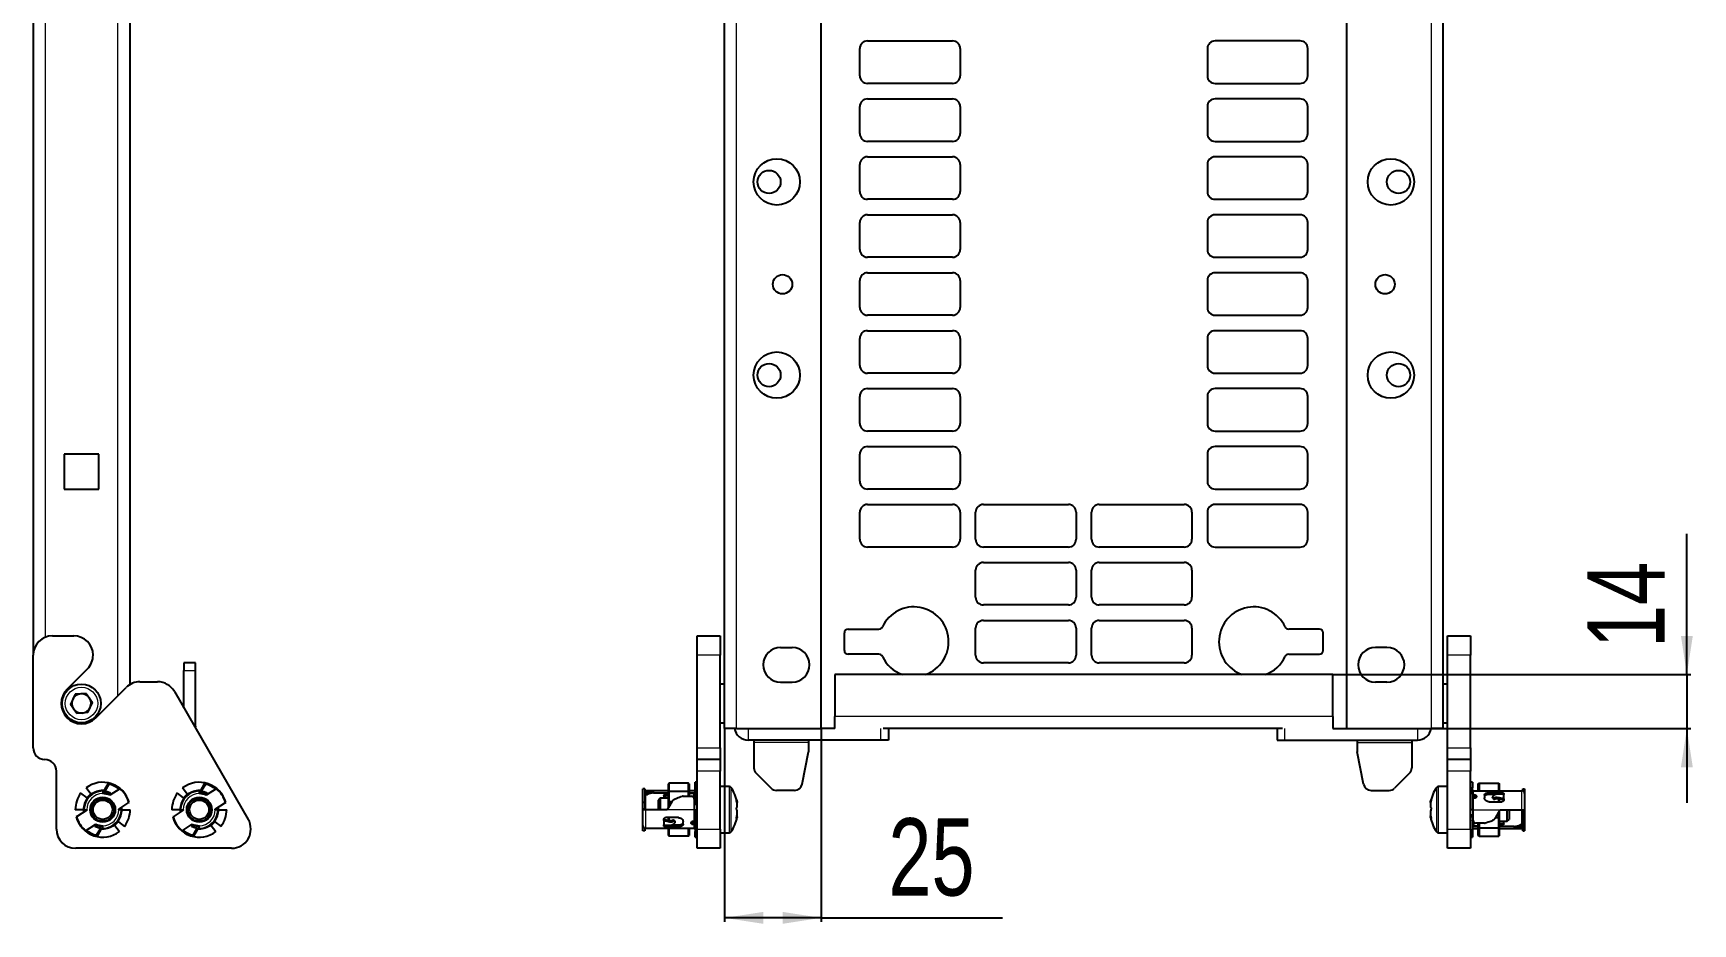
# Model space of a CAD drawing. Header units: millimetres. Extents: x -312 to 553, y -456 to 1988.
# Drawn here: x 123.6 to 553.3, y -290.8 to -60.2 of the extents above; entities that cross this region are included whole.
import ezdxf

# ---------------------------------------------------------------- set-up
doc = ezdxf.new("R2010")
doc.units = ezdxf.units.MM
doc.layers.add('FORMAT', color=7, linetype='Continuous')
doc.styles.add('SLDTEXTSTYLE0', font='TXT', dxfattribs={"width": 0.75})
doc.dimstyles.new('SLDDIMSTYLE0', dxfattribs={"dimtxt": 20, "dimasz": 10, "dimexe": 0, "dimexo": 0.0625, "dimgap": 5, "dimtad": 2, "dimdec": 1, "dimrnd": 1e-09, "dimzin": 12, "dimdsep": 46, "dimtxsty": 'SLDTEXTSTYLE0', "dimsah": 1, "dimcen": 0.09, "dimadec": 0, "dimazin": 3, "dimtfac": 1, "dimtofl": 0, "dimtmove": 0, "dimatfit": 3, "dimfxl": 0, "dimfrac": 2, "dimtolj": 1, "dimtzin": 12, "dimarcsym": 0})
doc.dimstyles.new('SLDDIMSTYLE1', dxfattribs={"dimtxt": 20, "dimasz": 10, "dimexe": 0, "dimexo": 0.0625, "dimgap": 5, "dimtad": 2, "dimdec": 1, "dimrnd": 1e-09, "dimzin": 12, "dimdsep": 46, "dimtxsty": 'SLDTEXTSTYLE0', "dimsah": 1, "dimcen": 0.09, "dimadec": 0, "dimazin": 3, "dimtfac": 1, "dimtmove": 0, "dimatfit": 0, "dimfxl": 0, "dimfrac": 2, "dimtolj": 1, "dimtzin": 12, "dimarcsym": 0})

# ---------------------------------------------------------------- blocks, each defined once
blk = doc.blocks.new('_D_7')
at = {"layer": 'FORMAT'}
for p, q in [((302.63, -240.26), (302.63, -290.25)), ((327.63, -240.26), (327.63, -290.25)), ((327.63, -289.25), (302.63, -289.25)), ((327.63, -289.25), (374.58, -289.25))]:
    blk.add_line(p, q, dxfattribs=at)
for points in [[(302.63, -289.25), (312.63, -290.79), (312.63, -287.71)], [(327.63, -289.25), (317.63, -287.71), (317.63, -290.79)]]:
    blk.add_solid(points, dxfattribs=at)
at = {"layer": 'FORMAT', "insert": (345.03, -263.47), "char_height": 20, "attachment_point": 1, "style": 'SLDTEXTSTYLE0'}
blk.add_mtext('25', dxfattribs=at)
blk = doc.blocks.new('_D_8')
at = {"layer": 'FORMAT'}
for p, q in [((551.78, -226.26), (551.78, -189.85)), ((460.14, -226.26), (552.78, -226.26)), ((551.78, -226.26), (551.78, -240.26)), ((460.14, -240.26), (552.78, -240.26)), ((551.78, -240.26), (551.78, -259.49))]:
    blk.add_line(p, q, dxfattribs=at)
for points in [[(551.78, -226.26), (553.32, -216.26), (550.24, -216.26)], [(551.78, -240.26), (550.24, -250.26), (553.32, -250.26)]]:
    blk.add_solid(points, dxfattribs=at)
at = {"layer": 'FORMAT', "insert": (526, -219.41), "char_height": 20, "attachment_point": 1, "rotation": 90, "style": 'SLDTEXTSTYLE0'}
blk.add_mtext('14', dxfattribs=at)

msp = doc.modelspace()

# ---------------------------------------------------------------- linework, layer by layer
at = {"color": 8, "linetype": 'Continuous', "lineweight": 18}
for p, q in [((126.7, 1842.75), (126.7, -216.62)), ((145.5, -231.77), (145.5, 1842.75)), ((305.73, -240.25), (305.73, 1813.55)), ((485.53, 1813.55), (485.53, -240.25)), ((301.48, -221.25), (295.48, -221.25)), ((495.78, -221.25), (489.78, -221.25)), ((162.6, -225.25), (165.6, -225.25)), ((165.35, -239.65), (165.6, -239.65)), ((308.73, -240.25), (308.73, -243.25)), ((460.13, -237.16), (331.13, -237.16)), ((343.08, -243.25), (343.08, -240.26)), ((447.68, -243.25), (447.68, -240.26)), ((482.03, -240.25), (482.03, -243.25)), ((324.38, -243.85), (310.23, -243.85)), ((466.38, -243.85), (480.53, -243.85)), ((295.48, -245.25), (301.48, -245.25)), ((489.78, -245.25), (495.78, -245.25)), ((301.48, -251.25), (295.48, -251.25)), ((495.78, -251.25), (489.78, -251.25)), ((282.18, -257.5), (282.18, -261.25)), ((294.78, -257.8), (294.78, -256.9)), ((303.8, -255.25), (303.8, -257.69)), ((303.8, -257.69), (303.8, -267.25)), ((304.25, -255.48), (304.25, -257.82)), ((304.25, -257.82), (304.25, -267.02)), ((487.01, -267.02), (487.01, -255.48)), ((487.45, -267.25), (487.45, -255.25)), ((496.48, -256.4), (496.48, -257.4)), ((496.73, -257.8), (496.73, -257.4)), ((500.58, -256.85), (500.58, -257.31)), ((503.88, -257.31), (503.88, -256.85)), ((509.08, -261.25), (509.08, -256.4)), ((282.18, -261.25), (282.18, -266.1)), ((294.78, -261.25), (287.78, -261.25)), ((294.78, -264.2), (294.78, -261.25)), ((496.48, -258.3), (496.48, -261.25)), ((496.48, -261.25), (503.48, -261.25)), ((509.08, -264.99), (509.08, -261.25)), ((287.38, -265.19), (287.38, -265.64)), ((290.68, -265.64), (290.68, -265.19)), ((294.53, -264.7), (294.53, -265.1)), ((294.78, -266.1), (294.78, -265.1)), ((295.48, -266.25), (301.48, -266.25)), ((489.78, -266.25), (495.78, -266.25)), ((496.48, -264.7), (496.48, -265.6))]:
    msp.add_line(p, q, dxfattribs=at)
at = {"color": 7, "linetype": 'Continuous', "lineweight": 25}
for p, q in [((148.6, 1842.75), (148.6, -228.87)), ((302.63, -240.25), (302.63, 1842.75)), ((488.63, 1842.75), (488.63, -240.25)), ((123.6, 1813.55), (123.6, -221.25)), ((327.63, -240.25), (327.63, 1813.55)), ((463.63, 1813.55), (463.63, -240.25)), ((337.63, -71.25), (337.63, -64.25)), ((339.63, -62.25), (361.63, -62.25)), ((363.63, -64.25), (363.63, -71.25)), ((427.63, -64.25), (427.63, -71.25)), ((451.63, -62.25), (429.63, -62.25)), ((453.63, -71.25), (453.63, -64.25)), ((361.63, -73.25), (339.63, -73.25)), ((339.63, -77.25), (361.63, -77.25)), ((429.63, -73.25), (451.63, -73.25)), ((451.63, -77.25), (429.63, -77.25)), ((337.63, -86.25), (337.63, -79.25)), ((363.63, -79.25), (363.63, -86.25)), ((427.63, -79.25), (427.63, -86.25)), ((453.63, -86.25), (453.63, -79.25)), ((361.63, -88.25), (339.63, -88.25)), ((429.63, -88.25), (451.63, -88.25)), ((337.63, -101.25), (337.63, -94.25)), ((339.63, -92.25), (361.63, -92.25)), ((363.63, -94.25), (363.63, -101.25)), ((427.63, -94.25), (427.63, -101.25)), ((451.63, -92.25), (429.63, -92.25)), ((453.63, -101.25), (453.63, -94.25)), ((361.63, -103.25), (339.63, -103.25)), ((339.63, -107.25), (361.63, -107.25)), ((429.63, -103.25), (451.63, -103.25)), ((451.63, -107.25), (429.63, -107.25)), ((337.63, -116.25), (337.63, -109.25)), ((363.63, -109.25), (363.63, -116.25)), ((427.63, -109.25), (427.63, -116.25)), ((453.63, -116.25), (453.63, -109.25)), ((361.63, -118.25), (339.63, -118.25)), ((429.63, -118.25), (451.63, -118.25)), ((337.63, -131.25), (337.63, -124.25)), ((339.63, -122.25), (361.63, -122.25)), ((363.63, -124.25), (363.63, -131.25)), ((427.63, -124.25), (427.63, -131.25)), ((451.63, -122.25), (429.63, -122.25)), ((453.63, -131.25), (453.63, -124.25)), ((361.63, -133.25), (339.63, -133.25)), ((339.63, -137.25), (361.63, -137.25)), ((429.63, -133.25), (451.63, -133.25)), ((451.63, -137.25), (429.63, -137.25)), ((337.63, -146.25), (337.63, -139.25)), ((363.63, -139.25), (363.63, -146.25)), ((427.63, -139.25), (427.63, -146.25)), ((453.63, -146.25), (453.63, -139.25)), ((361.63, -148.25), (339.63, -148.25)), ((429.63, -148.25), (451.63, -148.25)), ((337.63, -161.25), (337.63, -154.25)), ((339.63, -152.25), (361.63, -152.25)), ((363.63, -154.25), (363.63, -161.25)), ((427.63, -154.25), (427.63, -161.25)), ((451.63, -152.25), (429.63, -152.25)), ((453.63, -161.25), (453.63, -154.25)), ((361.63, -163.25), (339.63, -163.25)), ((429.63, -163.25), (451.63, -163.25)), ((339.63, -167.25), (361.63, -167.25)), ((451.63, -167.25), (429.63, -167.25)), ((140.6, -169.25), (131.6, -169.25)), ((131.6, -169.25), (131.6, -178.25)), ((140.6, -178.25), (140.6, -169.25)), ((337.63, -176.25), (337.63, -169.25)), ((363.63, -169.25), (363.63, -176.25)), ((427.63, -169.25), (427.63, -176.25)), ((453.63, -176.25), (453.63, -169.25)), ((131.6, -178.25), (140.6, -178.25)), ((361.63, -178.25), (339.63, -178.25)), ((429.63, -178.25), (451.63, -178.25)), ((337.63, -191.25), (337.63, -184.25)), ((339.63, -182.25), (361.63, -182.25)), ((363.63, -184.25), (363.63, -191.25)), ((367.63, -191.25), (367.63, -184.25)), ((369.63, -182.25), (391.63, -182.25)), ((393.63, -184.25), (393.63, -191.25)), ((397.63, -191.25), (397.63, -184.25)), ((399.63, -182.25), (421.63, -182.25)), ((423.63, -184.25), (423.63, -191.25)), ((427.63, -184.25), (427.63, -191.25)), ((451.63, -182.25), (429.63, -182.25)), ((453.63, -191.25), (453.63, -184.25)), ((361.63, -193.25), (339.63, -193.25)), ((391.63, -193.25), (369.63, -193.25)), ((421.63, -193.25), (399.63, -193.25)), ((429.63, -193.25), (451.63, -193.25)), ((369.63, -197.25), (391.63, -197.25)), ((399.63, -197.25), (421.63, -197.25)), ((367.63, -206.25), (367.63, -199.25)), ((393.63, -199.25), (393.63, -206.25)), ((397.63, -206.25), (397.63, -199.25)), ((423.63, -199.25), (423.63, -206.25)), ((391.63, -208.25), (369.63, -208.25)), ((421.63, -208.25), (399.63, -208.25)), ((334.63, -214.51), (342.58, -214.51)), ((367.63, -221.25), (367.63, -214.25)), ((369.63, -212.25), (391.63, -212.25)), ((393.63, -214.25), (393.63, -221.25)), ((397.63, -221.25), (397.63, -214.25)), ((399.63, -212.25), (421.63, -212.25)), ((423.63, -214.25), (423.63, -221.25)), ((456.63, -214.51), (448.68, -214.51)), ((128.6, -216.25), (134.1, -216.25)), ((295.48, -216.25), (301.48, -216.25)), ((295.48, -221.25), (295.48, -216.25)), ((301.48, -216.25), (301.48, -221.25)), ((333.63, -220.01), (333.63, -215.51)), ((457.63, -220.01), (457.63, -215.51)), ((489.78, -216.25), (495.78, -216.25)), ((489.78, -221.25), (489.78, -216.25)), ((495.78, -216.25), (495.78, -221.25)), ((123.6, -245.25), (123.6, -221.25)), ((139.1, -221.25), (139.1, -221.25)), ((162.6, -223.25), (162.6, -225.25)), ((165.6, -223.25), (162.6, -223.25)), ((165.6, -225.25), (165.6, -223.25)), ((295.48, -245.25), (295.48, -221.25)), ((301.48, -245.25), (301.48, -221.25)), ((317.13, -219.25), (320.13, -219.25)), ((342.58, -221.01), (334.63, -221.01)), ((391.63, -223.25), (369.63, -223.25)), ((421.63, -223.25), (399.63, -223.25)), ((448.68, -221.01), (456.63, -221.01)), ((474.13, -219.25), (471.13, -219.25)), ((489.78, -245.25), (489.78, -221.25)), ((495.78, -245.25), (495.78, -221.25)), ((137.63, -224.79), (132.39, -230.04)), ((162.6, -234.88), (162.6, -225.25)), ((165.6, -239.65), (165.6, -225.25)), ((331.13, -226.26), (331.13, -237.16)), ((460.13, -226.26), (331.13, -226.26)), ((460.13, -237.16), (460.13, -226.26)), ((134.46, -231.37), (133.22, -233.98)), ((137.34, -231.14), (134.46, -231.37)), ((137.34, -231.14), (138.98, -233.52)), ((139.81, -237.46), (147.67, -229.6)), ((151.2, -228.14), (155.82, -228.14)), ((160.15, -230.64), (179.27, -263.75)), ((302.63, -228.75), (301.48, -228.75)), ((317.13, -228.25), (320.13, -228.25)), ((474.13, -228.25), (471.13, -228.25)), ((489.78, -228.75), (488.63, -228.75)), ((134.86, -236.36), (133.22, -233.98)), ((137.74, -236.13), (134.86, -236.36)), ((137.74, -236.13), (138.98, -233.52)), ((165.6, -239.65), (165.58, -240.04)), ((301.48, -238.75), (302.63, -238.75)), ((305.73, -240.25), (302.63, -240.25)), ((305.73, -240.25), (327.63, -240.25)), ((331.13, -240.25), (327.63, -240.25)), ((331.13, -240.26), (331.13, -237.16)), ((447.05, -240.26), (343.7, -240.26)), ((345.08, -240.26), (345.08, -243.25)), ((445.68, -240.26), (445.68, -243.25)), ((460.13, -237.16), (460.13, -240.26)), ((460.13, -240.25), (463.63, -240.25)), ((463.63, -240.25), (485.53, -240.25)), ((488.63, -240.25), (485.53, -240.25)), ((488.63, -238.75), (489.78, -238.75)), ((343.08, -243.25), (308.73, -243.25)), ((310.23, -243.25), (310.23, -243.85)), ((310.23, -243.85), (310.23, -250.42)), ((324.38, -243.25), (324.38, -243.85)), ((324.38, -243.85), (324.38, -246.25)), ((345.08, -243.25), (343.08, -243.25)), ((445.68, -243.25), (447.68, -243.25)), ((447.68, -243.25), (482.03, -243.25)), ((466.38, -243.25), (466.38, -243.85)), ((466.38, -243.85), (466.38, -246.25)), ((480.53, -243.25), (480.53, -243.85)), ((480.53, -243.85), (480.53, -250.42)), ((295.48, -248.25), (295.48, -245.25)), ((301.48, -248.25), (295.48, -248.25)), ((295.48, -251.25), (295.48, -248.25)), ((301.48, -245.25), (301.48, -248.25)), ((301.48, -248.25), (301.48, -251.25)), ((322.7, -254.64), (324.38, -246.25)), ((468.06, -254.64), (466.38, -246.25)), ((489.78, -248.25), (489.78, -245.25)), ((495.78, -248.25), (489.78, -248.25)), ((489.78, -251.25), (489.78, -248.25)), ((495.78, -245.25), (495.78, -248.25)), ((495.78, -248.25), (495.78, -251.25)), ((129.6, -266.25), (129.6, -251.25)), ((295.48, -266.25), (295.48, -251.25)), ((301.48, -266.25), (301.48, -251.25)), ((310.82, -251.83), (314.64, -255.66)), ((479.94, -251.83), (476.12, -255.66)), ((489.78, -266.25), (489.78, -251.25)), ((495.78, -266.25), (495.78, -251.25)), ((137.54, -258.14), (135.96, -256.93)), ((138.49, -257.19), (137.28, -255.62)), ((138.43, -257.21), (137.56, -258.08)), ((141.6, -256.2), (141.6, -256.4)), ((141.6, -256.2), (142.02, -256.22)), ((141.6, -256.4), (141.6, -257.1)), ((141.6, -256.95), (141.62, -256.9)), ((141.84, -256.93), (141.74, -257.1)), ((141.89, -256.44), (143.07, -254.4)), ((143.17, -254.63), (142.11, -256.47)), ((143.07, -254.4), (143.17, -254.63)), ((146.01, -255.82), (143.4, -257.51)), ((143.65, -256.85), (143.44, -257.31)), ((162.54, -258.14), (160.96, -256.93)), ((163.49, -257.19), (162.28, -255.62)), ((163.43, -257.21), (162.56, -258.08)), ((166.6, -256.2), (166.6, -256.4)), ((166.6, -256.2), (167.02, -256.22)), ((166.6, -256.4), (166.6, -257.1)), ((166.6, -256.95), (166.62, -256.9)), ((166.84, -256.93), (166.74, -257.1)), ((166.89, -256.44), (168.07, -254.4)), ((168.17, -254.63), (167.11, -256.47)), ((168.07, -254.4), (168.17, -254.63)), ((171.01, -255.82), (168.4, -257.51)), ((168.65, -256.85), (168.44, -257.31)), ((281.48, -259.42), (281.48, -255.82)), ((281.98, -255.82), (281.48, -255.82)), ((281.98, -255.82), (281.98, -259.42)), ((284.18, -256.4), (282.18, -256.4)), ((282.68, -256.85), (282.18, -256.85)), ((282.18, -256.85), (282.18, -257.31)), ((282.18, -257.31), (282.68, -257.31)), ((282.68, -257.31), (282.68, -256.85)), ((284.18, -256.9), (284.18, -256.4)), ((288.08, -256.4), (284.18, -256.4)), ((284.18, -256.9), (288.08, -256.9)), ((286.88, -257.54), (286.88, -257.71)), ((286.88, -257.71), (288.08, -257.59)), ((286.88, -257.71), (286.88, -258.25)), ((287.38, -257.31), (288.08, -257.31)), ((288.19, -254.4), (288.08, -254.63)), ((288.08, -256.58), (288.08, -254.63)), ((288.19, -256.55), (288.08, -256.58)), ((288.08, -259.25), (288.08, -256.58)), ((288.19, -254.4), (288.19, -256.55)), ((293.28, -254.4), (288.19, -254.4)), ((293.28, -256.55), (288.19, -256.55)), ((288.19, -256.55), (288.19, -259.25)), ((291.88, -257.75), (294.03, -257.75)), ((293.28, -256.55), (293.28, -254.4)), ((293.48, -254.54), (293.28, -254.4)), ((293.48, -256.57), (293.28, -256.55)), ((293.28, -257.75), (293.28, -256.55)), ((293.48, -254.54), (293.48, -256.57)), ((294.78, -256.4), (293.48, -256.4)), ((293.48, -256.57), (293.48, -257.75)), ((293.48, -256.9), (294.78, -256.9)), ((294.68, -257.1), (293.48, -257.1)), ((294.68, -257.1), (294.68, -258.12)), ((294.68, -257.8), (294.78, -257.8)), ((295.48, -254.15), (294.98, -254.15)), ((294.98, -259.41), (294.98, -254.15)), ((303.8, -255.25), (301.48, -255.25)), ((320.74, -256.25), (316.06, -256.25)), ((470.02, -256.25), (474.7, -256.25)), ((489.78, -255.25), (487.45, -255.25)), ((496.28, -254.15), (495.78, -254.15)), ((495.78, -255.62), (496.28, -255.62)), ((495.78, -256.93), (496.28, -256.93)), ((496.28, -254.15), (496.28, -255.62)), ((496.28, -256.93), (496.28, -255.62)), ((496.28, -256.93), (496.28, -261.25)), ((496.48, -256.4), (507.08, -256.4)), ((496.73, -257.4), (496.48, -257.4)), ((496.73, -257.8), (496.48, -257.8)), ((496.58, -258.3), (496.58, -257.8)), ((497.28, -257.76), (497.28, -257.88)), ((497.78, -254.54), (497.98, -254.4)), ((497.78, -256.4), (497.78, -254.54)), ((497.98, -254.4), (497.98, -256.4)), ((497.98, -254.4), (503.06, -254.4)), ((499.38, -257.5), (499.38, -258.17)), ((500.58, -256.85), (503.88, -256.85)), ((502.3, -257.31), (500.58, -257.31)), ((503.06, -256.4), (503.06, -254.4)), ((503.06, -254.4), (503.18, -254.63)), ((503.18, -254.63), (503.18, -256.4)), ((504.38, -257.09), (504.38, -257.3)), ((504.38, -258.43), (504.38, -257.3)), ((507.08, -256.4), (509.08, -256.4)), ((509.28, -255.82), (509.78, -255.82)), ((509.28, -256.43), (509.28, -255.82)), ((509.78, -255.82), (509.78, -257.1)), ((509.78, -257.1), (509.78, -261.25)), ((136.55, -261.25), (134.5, -261.25)), ((137.45, -261.38), (134.84, -263.07)), ((136.55, -261.25), (136.75, -261.25)), ((136.75, -261.25), (137.45, -261.25)), ((136.75, -261.83), (136.75, -261.25)), ((137.25, -261.25), (137.25, -261.51)), ((145.75, -261.12), (148.36, -259.42)), ((146.45, -261.25), (145.75, -261.25)), ((145.95, -261.25), (145.95, -260.99)), ((146.45, -260.66), (146.45, -261.25)), ((146.65, -261.25), (146.45, -261.25)), ((146.65, -261.25), (148.7, -261.25)), ((148.32, -259.45), (148.46, -259.41)), ((161.55, -261.25), (159.5, -261.25)), ((162.45, -261.38), (159.84, -263.07)), ((161.55, -261.25), (161.75, -261.25)), ((161.75, -261.25), (162.45, -261.25)), ((161.75, -261.83), (161.75, -261.25)), ((162.25, -261.25), (162.25, -261.51)), ((170.75, -261.12), (173.36, -259.42)), ((171.45, -261.25), (170.75, -261.25)), ((170.95, -261.25), (170.95, -260.99)), ((171.45, -260.66), (171.45, -261.25)), ((171.65, -261.25), (171.45, -261.25)), ((171.65, -261.25), (173.7, -261.25)), ((173.32, -259.45), (173.46, -259.41)), ((281.98, -259.42), (281.48, -259.42)), ((281.48, -261.12), (281.48, -259.42)), ((281.98, -261.12), (281.48, -261.12)), ((281.48, -261.25), (281.48, -261.12)), ((282.18, -261.25), (281.48, -261.25)), ((281.48, -265.4), (281.48, -261.25)), ((281.98, -259.42), (281.98, -261.12)), ((281.98, -261.12), (281.98, -261.25)), ((287.78, -261.25), (282.18, -261.25)), ((285.98, -258.25), (285.48, -258.75)), ((285.48, -261.25), (285.48, -258.75)), ((288.08, -258.25), (285.98, -258.25)), ((285.98, -258.25), (285.98, -261.25)), ((288.93, -259.25), (287.78, -261.25)), ((288.19, -259.25), (288.08, -259.25)), ((288.08, -260.73), (288.08, -259.25)), ((288.93, -259.25), (288.19, -259.25)), ((288.19, -259.25), (288.19, -260.53)), ((294.98, -258.25), (294.74, -258.25)), ((294.78, -258.5), (294.78, -261.25)), ((294.98, -259.81), (294.78, -259.8)), ((294.98, -261.25), (294.78, -261.25)), ((294.98, -259.41), (295.48, -259.41)), ((294.98, -259.94), (294.98, -259.41)), ((295.48, -259.94), (294.98, -259.94)), ((294.98, -265.57), (294.98, -261.25)), ((294.98, -261.25), (295.48, -261.25)), ((485.36, -259.4), (485.39, -259.4)), ((496.28, -261.25), (495.78, -261.25)), ((496.28, -261.25), (496.48, -261.25)), ((496.58, -258.25), (496.32, -258.25)), ((496.73, -258.3), (496.48, -258.3)), ((496.48, -264), (496.48, -261.25)), ((500.58, -259.2), (503.88, -259.2)), ((501.45, -258.06), (501.45, -258.03)), ((501.5, -258.19), (501.73, -258.49)), ((502.32, -263.25), (503.48, -261.25)), ((503.06, -259.2), (503.06, -258.43)), ((503.06, -263.25), (503.06, -261.97)), ((503.18, -258.48), (503.18, -259.2)), ((503.18, -261.77), (503.18, -263.25)), ((503.48, -261.25), (509.08, -261.25)), ((504.38, -258.43), (504.38, -258.76)), ((505.28, -264.25), (505.28, -261.25)), ((505.78, -261.25), (505.78, -263.75)), ((509.08, -261.25), (509.78, -261.25)), ((509.28, -261.38), (509.28, -261.25)), ((509.28, -261.38), (509.78, -261.38)), ((509.28, -263.07), (509.28, -261.38)), ((509.78, -261.25), (509.78, -261.38)), ((509.78, -261.38), (509.78, -263.07)), ((134.88, -263.05), (134.74, -263.09)), ((137.18, -266.68), (139.79, -264.98)), ((139.55, -265.64), (139.76, -265.19)), ((140.03, -267.87), (141.09, -266.03)), ((141.3, -266.06), (140.13, -268.09)), ((141.6, -266.3), (141.17, -266.28)), ((141.36, -265.57), (141.45, -265.4)), ((141.6, -265.55), (141.57, -265.59)), ((141.6, -266.1), (141.6, -265.4)), ((141.6, -266.3), (141.6, -266.1)), ((144.71, -265.3), (145.92, -266.88)), ((144.77, -265.29), (145.64, -264.42)), ((145.65, -264.36), (147.23, -265.57)), ((159.88, -263.05), (159.74, -263.09)), ((162.18, -266.68), (164.79, -264.98)), ((164.55, -265.64), (164.76, -265.19)), ((165.03, -267.87), (166.09, -266.03)), ((166.3, -266.06), (165.13, -268.09)), ((166.6, -266.3), (166.17, -266.28)), ((166.36, -265.57), (166.45, -265.4)), ((166.6, -265.55), (166.57, -265.59)), ((166.6, -266.1), (166.6, -265.4)), ((166.6, -266.3), (166.6, -266.1)), ((169.71, -265.3), (170.92, -266.88)), ((169.77, -265.29), (170.64, -264.42)), ((170.65, -264.36), (172.23, -265.57)), ((281.48, -266.68), (281.48, -265.4)), ((281.98, -266.07), (281.98, -266.68)), ((284.18, -266.1), (282.18, -266.1)), ((294.78, -266.1), (284.18, -266.1)), ((286.88, -264.07), (286.88, -263.74)), ((286.88, -264.07), (286.88, -265.2)), ((286.88, -265.41), (286.88, -265.2)), ((290.68, -263.3), (287.38, -263.3)), ((290.68, -265.64), (287.38, -265.64)), ((288.08, -264.02), (288.08, -263.3)), ((288.08, -267.87), (288.08, -266.1)), ((288.19, -263.3), (288.19, -264.07)), ((288.19, -266.1), (288.19, -268.09)), ((288.96, -265.19), (290.68, -265.19)), ((289.76, -264.3), (289.53, -264.01)), ((289.81, -264.44), (289.81, -264.47)), ((291.88, -265), (291.88, -264.32)), ((293.28, -268.09), (293.28, -266.1)), ((293.48, -266.1), (293.48, -267.96)), ((293.98, -264.74), (293.98, -264.62)), ((294.53, -264.2), (294.78, -264.2)), ((294.53, -264.7), (294.78, -264.7)), ((294.53, -265.1), (294.78, -265.1)), ((294.68, -264.2), (294.68, -264.7)), ((294.68, -264.25), (294.94, -264.25)), ((295.48, -265.57), (294.98, -265.57)), ((294.98, -265.57), (294.98, -266.88)), ((295.48, -271.25), (295.48, -266.25)), ((301.48, -266.25), (301.48, -271.25)), ((489.78, -271.25), (489.78, -266.25)), ((495.78, -262.56), (496.28, -262.56)), ((496.28, -263.09), (495.78, -263.09)), ((495.78, -266.25), (495.78, -271.25)), ((496.28, -262.56), (496.28, -263.09)), ((496.28, -262.69), (496.48, -262.7)), ((496.28, -263.09), (496.28, -268.35)), ((496.28, -264.25), (496.52, -264.25)), ((496.58, -264.7), (496.48, -264.7)), ((497.78, -265.6), (496.48, -265.6)), ((496.48, -266.1), (497.78, -266.1)), ((496.58, -265.4), (496.58, -264.37)), ((496.58, -265.4), (497.78, -265.4)), ((499.38, -264.75), (497.23, -264.75)), ((497.78, -265.93), (497.78, -264.75)), ((497.98, -265.94), (497.78, -265.93)), ((497.78, -267.96), (497.78, -265.93)), ((497.98, -264.75), (497.98, -265.94)), ((497.98, -265.94), (503.06, -265.94)), ((497.98, -265.94), (497.98, -268.09)), ((502.33, -263.25), (503.06, -263.25)), ((503.06, -265.94), (503.06, -263.25)), ((503.18, -263.25), (503.06, -263.25)), ((503.18, -265.92), (503.06, -265.94)), ((503.06, -268.09), (503.06, -265.94)), ((503.18, -263.25), (503.18, -265.92)), ((503.18, -264.25), (505.28, -264.25)), ((504.38, -264.79), (503.18, -264.91)), ((503.88, -265.19), (503.18, -265.19)), ((507.08, -265.6), (503.18, -265.6)), ((503.18, -265.92), (503.18, -267.87)), ((503.18, -266.1), (507.08, -266.1)), ((504.38, -264.79), (504.38, -264.25)), ((504.38, -264.95), (504.38, -264.79)), ((505.28, -264.25), (505.78, -263.75)), ((507.08, -265.6), (507.08, -266.1)), ((507.08, -266.1), (509.08, -266.1)), ((508.58, -265.19), (508.58, -265.64)), ((509.08, -265.19), (508.58, -265.19)), ((508.58, -265.64), (509.08, -265.64)), ((509.08, -265.64), (509.08, -265.19)), ((509.28, -263.07), (509.78, -263.07)), ((509.28, -266.68), (509.28, -263.07)), ((509.78, -263.07), (509.78, -266.68)), ((140.03, -267.87), (140.13, -268.09)), ((165.03, -267.87), (165.13, -268.09)), ((281.98, -266.68), (281.48, -266.68)), ((288.08, -267.87), (288.19, -268.09)), ((293.28, -268.09), (288.19, -268.09)), ((293.28, -268.09), (293.48, -267.96)), ((295.48, -266.88), (294.98, -266.88)), ((294.98, -268.35), (294.98, -266.88)), ((294.98, -268.35), (295.48, -268.35)), ((301.48, -267.25), (303.8, -267.25)), ((487.45, -267.25), (489.78, -267.25)), ((495.78, -268.35), (496.28, -268.35)), ((497.98, -268.09), (497.78, -267.96)), ((497.98, -268.09), (503.06, -268.09)), ((503.18, -267.87), (503.06, -268.09)), ((509.28, -266.68), (509.78, -266.68)), ((174.94, -271.25), (134.6, -271.25)), ((301.48, -271.25), (295.48, -271.25)), ((495.78, -271.25), (489.78, -271.25))]:
    msp.add_line(p, q, dxfattribs=at)
at = {"color": 7, "linetype": 'Continuous', "lineweight": 25, "flags": 128}
for points in [[(446.14, -223.98), (446.27, -223.83), (446.3, -223.8)], [(282.18, -256.4), (282.04, -256.41), (281.98, -256.43)], [(294.98, -256.87), (294.92, -256.88), (294.78, -256.9)], [(294.98, -257.77), (294.92, -257.79), (294.78, -257.8)], [(496.28, -257.77), (496.34, -257.79), (496.48, -257.8)], [(496.28, -258.17), (496.28, -258.2), (496.29, -258.22), (496.31, -258.24), (496.34, -258.26), (496.37, -258.28), (496.4, -258.29), (496.44, -258.29), (496.48, -258.3)], [(496.58, -258.12), (496.54, -258.21), (496.52, -258.25)], [(294.68, -264.37), (294.72, -264.29), (294.74, -264.25)], [(294.98, -264.32), (294.98, -264.3), (294.96, -264.28), (294.95, -264.26), (294.92, -264.24), (294.89, -264.22), (294.86, -264.21), (294.82, -264.2), (294.78, -264.2)], [(294.98, -264.72), (294.92, -264.71), (294.78, -264.7)], [(496.28, -264.72), (496.34, -264.71), (496.48, -264.7)], [(496.28, -265.63), (496.34, -265.61), (496.48, -265.6)], [(509.08, -266.1), (509.22, -266.08), (509.28, -266.07)]]:
    msp.add_lwpolyline(points, dxfattribs=at)
at = {"color": 7, "linetype": 'Continuous', "lineweight": 25}
for centre, radius in [((316.13, -98.75), 6), ((475.13, -98.75), 6), ((314.13, -98.75), 3), ((477.13, -98.75), 3), ((317.63, -125.25), 2.5), ((473.63, -125.25), 2.5), ((316.13, -148.75), 6), ((314.13, -148.75), 3), ((475.13, -148.75), 6), ((477.13, -148.75), 3), ((136.1, -233.75), 5), ((141.6, -261.25), 3.25), ((141.6, -261.25), 3), ((141.6, -261.25), 2.5), ((166.6, -261.25), 3.25), ((166.6, -261.25), 3), ((166.6, -261.25), 2.5)]:
    msp.add_circle(centre, radius, dxfattribs=at)
at = {"color": 8, "linetype": 'Continuous', "lineweight": 18}
msp.add_circle((136.1, -233.75), 4.2, dxfattribs=at)
at = {"color": 7, "linetype": 'Continuous', "lineweight": 25}
for centre, radius, start, end in [((339.63, -64.25), 2, 90, 180), ((361.63, -64.25), 2, 0, 90), ((429.63, -64.25), 2, 90, 180), ((451.63, -64.25), 2, 0, 90), ((339.63, -71.25), 2, 180, 270), ((361.63, -71.25), 2, 270, 0), ((429.63, -71.25), 2, 180, 270), ((451.63, -71.25), 2, 270, 0), ((339.63, -79.25), 2, 90, 180), ((361.63, -79.25), 2, 0, 90), ((429.63, -79.25), 2, 90, 180), ((451.63, -79.25), 2, 0, 90), ((339.63, -86.25), 2, 180, 270), ((361.63, -86.25), 2, 270, 0), ((429.63, -86.25), 2, 180, 270), ((451.63, -86.25), 2, 270, 0), ((339.63, -94.25), 2, 90, 180), ((361.63, -94.25), 2, 0, 90), ((429.63, -94.25), 2, 90, 180), ((451.63, -94.25), 2, 0, 90), ((339.63, -101.25), 2, 180, 270), ((361.63, -101.25), 2, 270, 0), ((429.63, -101.25), 2, 180, 270), ((451.63, -101.25), 2, 270, 0), ((339.63, -109.25), 2, 90, 180), ((361.63, -109.25), 2, 0, 90), ((429.63, -109.25), 2, 90, 180), ((451.63, -109.25), 2, 0, 90), ((339.63, -116.25), 2, 180, 270), ((361.63, -116.25), 2, 270, 0), ((429.63, -116.25), 2, 180, 270), ((451.63, -116.25), 2, 270, 0), ((339.63, -124.25), 2, 90, 180), ((361.63, -124.25), 2, 0, 90), ((429.63, -124.25), 2, 90, 180), ((451.63, -124.25), 2, 0, 90), ((339.63, -131.25), 2, 180, 270), ((361.63, -131.25), 2, 270, 0), ((429.63, -131.25), 2, 180, 270), ((451.63, -131.25), 2, 270, 0), ((339.63, -139.25), 2, 90, 180), ((361.63, -139.25), 2, 0, 90), ((429.63, -139.25), 2, 90, 180), ((451.63, -139.25), 2, 0, 90), ((339.63, -146.25), 2, 180, 270), ((361.63, -146.25), 2, 270, 0), ((429.63, -146.25), 2, 180, 270), ((451.63, -146.25), 2, 270, 0), ((339.63, -154.25), 2, 90, 180), ((361.63, -154.25), 2, 0, 90), ((429.63, -154.25), 2, 90, 180), ((451.63, -154.25), 2, 0, 90), ((339.63, -161.25), 2, 180, 270), ((361.63, -161.25), 2, 270, 0), ((429.63, -161.25), 2, 180, 270), ((451.63, -161.25), 2, 270, 0), ((339.63, -169.25), 2, 90, 180), ((361.63, -169.25), 2, 0, 90), ((429.63, -169.25), 2, 90, 180), ((451.63, -169.25), 2, 0, 90), ((339.63, -176.25), 2, 180, 270), ((361.63, -176.25), 2, 270, 0), ((429.63, -176.25), 2, 180, 270), ((451.63, -176.25), 2, 270, 0), ((339.63, -184.25), 2, 90, 180), ((361.63, -184.25), 2, 0, 90), ((369.63, -184.25), 2, 90, 180), ((391.63, -184.25), 2, 0, 90), ((399.63, -184.25), 2, 90, 180), ((421.63, -184.25), 2, 0, 90), ((429.63, -184.25), 2, 90, 180), ((451.63, -184.25), 2, 0, 90), ((339.63, -191.25), 2, 180, 270), ((361.63, -191.25), 2, 270, 0), ((369.63, -191.25), 2, 180, 270), ((391.63, -191.25), 2, 270, 0), ((399.63, -191.25), 2, 180, 270), ((421.63, -191.25), 2, 270, 0), ((429.63, -191.25), 2, 180, 270), ((451.63, -191.25), 2, 270, 0), ((369.63, -199.25), 2, 90, 180), ((391.63, -199.25), 2, 0, 90), ((399.63, -199.25), 2, 90, 180), ((421.63, -199.25), 2, 0, 90), ((369.63, -206.25), 2, 180, 270), ((391.63, -206.25), 2, 270, 0), ((399.63, -206.25), 2, 180, 270), ((421.63, -206.25), 2, 270, 0), ((351.63, -217.76), 9, 289.1881, 154.8493), ((439.63, -217.76), 9, 25.1507, 250.8119), ((334.63, -215.51), 1, 90, 180), ((342.58, -213.51), 1, 270, 334.8493), ((369.63, -214.25), 2, 90, 180), ((391.63, -214.25), 2, 0, 90), ((399.63, -214.25), 2, 90, 180), ((421.63, -214.25), 2, 0, 90), ((448.68, -213.51), 1, 205.1507, 270), ((456.63, -215.51), 1, 0, 90), ((128.6, -221.25), 5, 90, 180), ((134.1, -221.25), 5, 0, 90), ((134.1, -221.25), 5, 315, 0), ((317.13, -223.75), 4.5, 90, 270), ((320.13, -223.75), 4.5, 270, 90), ((334.63, -220.01), 1, 180, 270), ((342.58, -222.01), 1, 25.1507, 90), ((351.63, -217.76), 9, 205.1507, 250.8119), ((369.63, -221.25), 2, 180, 270), ((391.63, -221.25), 2, 270, 0), ((399.63, -221.25), 2, 180, 270), ((421.63, -221.25), 2, 270, 0), ((439.63, -217.76), 9, 289.1881, 334.8493), ((448.68, -222.01), 1, 90, 154.8493), ((456.63, -220.01), 1, 270, 0), ((471.13, -223.75), 4.5, 90, 270), ((474.13, -223.75), 4.5, 270, 90), ((136.1, -233.75), 5.25, 135, 315), ((136.1, -233.75), 2.5, 94.5743, 154.5743), ((136.1, -233.75), 2.5, 34.5743, 94.5743), ((151.2, -233.14), 5, 90, 135), ((155.82, -233.14), 5, 30, 90), ((136.1, -233.75), 2.5, 154.5743, 214.5743), ((136.1, -233.75), 2.5, 214.5743, 274.5743), ((136.1, -233.75), 2.5, 274.5743, 334.5743), ((136.1, -233.75), 2.5, 334.5743, 34.5743), ((308.73, -239.65), 3.6, 189.5941, 270), ((482.03, -239.65), 3.6, 270, 350.4059), ((126.6, -245.25), 3, 180, 270), ((126.6, -251.25), 3, 0, 90), ((312.23, -250.42), 2, 180, 225), ((478.53, -250.42), 2, 315, 0), ((141.6, -261.25), 7.1, 142.5, 180), ((141.6, -261.25), 4.85, 90, 180), ((141.6, -261.25), 7.1, 15, 127.5), ((141.6, -261.25), 4.15, 64.203, 90), ((141.6, -261.25), 7, 50.8871, 77.8871), ((141.6, -261.25), 6.8, 51.4319, 76.6644), ((141.6, -261.25), 7, 15.1129, 50.8871), ((166.6, -261.25), 7.1, 142.5, 180), ((166.6, -261.25), 4.85, 90, 180), ((166.6, -261.25), 7.1, 15, 127.5), ((166.6, -261.25), 4.15, 64.203, 90), ((166.6, -261.25), 7, 50.8871, 77.8871), ((166.6, -261.25), 6.8, 51.4319, 76.6644), ((166.6, -261.25), 7, 15.1129, 50.8871), ((282.18, -257.1), 0.2, 90, 180), ((291.88, -258.5), 0.75, 90, 105.0484), ((294.03, -258.5), 0.75, 0, 90), ((294.78, -256.2), 0.2, 270, 0), ((303.8, -255.79), 0.54, 35.2515, 90), ((296.08, -261.25), 10, 11.0263, 35.2515), ((316.06, -254.25), 2, 225, 270), ((320.74, -254.25), 2, 270, 348.6901), ((470.02, -254.25), 2, 191.3099, 270), ((474.7, -254.25), 2, 270, 315), ((495.18, -261.25), 10, 144.7485, 168.9879), ((487.45, -255.79), 0.54, 90, 144.7485), ((496.48, -256.2), 0.2, 180, 270), ((496.46, -257.22), 0.183, 187.3339, 275.8124), ((509.08, -257.1), 0.7, 360, 90), ((141.6, -261.25), 4.15, 180, 181.797), ((141.6, -261.25), 4.85, 270, 0), ((141.6, -261.25), 4.15, 0, 1.797), ((141.6, -261.25), 7.1, 322.5, 0), ((166.6, -261.25), 4.15, 180, 181.797), ((166.6, -261.25), 4.85, 270, 0), ((166.6, -261.25), 4.15, 0, 1.797), ((166.6, -261.25), 7.1, 322.5, 0), ((294.88, -258.17), 0.0996, 305.5332, 356.0721), ((134.6, -266.25), 5, 180, 270), ((141.6, -261.25), 7.1, 195, 307.5), ((141.6, -261.25), 7, 195.1129, 230.8871), ((141.6, -261.25), 4.15, 244.203, 270), ((166.6, -261.25), 7.1, 195, 307.5), ((166.6, -261.25), 7, 195.1129, 230.8871), ((166.6, -261.25), 4.15, 244.203, 270), ((174.94, -266.25), 5, 270, 30), ((282.18, -265.4), 0.7, 180, 270), ((294.8, -265.28), 0.183, 7.3339, 95.8124), ((294.78, -266.3), 0.2, 0, 90), ((296.08, -261.25), 10, 324.7485, 348.9291), ((495.18, -261.25), 10, 191.0195, 215.2515), ((496.38, -264.33), 0.0996, 125.5332, 176.0721), ((496.48, -266.3), 0.2, 90, 180), ((497.23, -264), 0.75, 180, 270), ((499.38, -264), 0.75, 270, 285.0484), ((509.08, -265.4), 0.2, 270, 360), ((141.6, -261.25), 7, 230.8871, 257.8871), ((141.6, -261.25), 6.8, 231.4319, 256.6644), ((166.6, -261.25), 7, 230.8871, 257.8871), ((166.6, -261.25), 6.8, 231.4319, 256.6644), ((303.8, -266.71), 0.54, 270, 324.7485), ((487.45, -266.71), 0.54, 215.2515, 270)]:
    msp.add_arc(centre, radius, start, end, dxfattribs=at)
at = {"color": 8, "linetype": 'Continuous', "lineweight": 18}
for centre, radius, start, end in [((141.6, -261.25), 4.15, 90, 180), ((141.6, -261.25), 5.05, 90, 127.5), ((166.6, -261.25), 4.15, 90, 180), ((166.6, -261.25), 5.05, 90, 127.5), ((141.6, -261.25), 5.05, 142.5, 180), ((141.6, -261.25), 4.15, 270, 0), ((141.6, -261.25), 5.05, 322.5, 0), ((166.6, -261.25), 5.05, 142.5, 180), ((166.6, -261.25), 4.15, 270, 0), ((166.6, -261.25), 5.05, 322.5, 0), ((141.6, -261.25), 5.05, 270, 307.5), ((166.6, -261.25), 5.05, 270, 307.5)]:
    msp.add_arc(centre, radius, start, end, dxfattribs=at)
at = {"color": 7, "linetype": 'Continuous', "lineweight": 25}
for points, knots in [([(138.78, -257.3), (138.66, -257.22), (138.5, -257.13), (138.48, -257.23), (138.47, -257.25)], [0, 0, 0, 0, 0.832234, 1, 1, 1, 1]), ([(141.6, -256.4), (141.99, -256.43), (142.7, -256.49), (143.36, -256.74), (143.65, -256.85)], [0, 0, 0, 0, 0.559866, 1, 1, 1, 1]), ([(141.6, -256.9), (141.95, -256.92), (142.59, -256.97), (143.18, -257.2), (143.44, -257.31)], [0, 0, 0, 0, 0.5597848, 1, 1, 1, 1]), ([(163.78, -257.3), (163.66, -257.22), (163.5, -257.13), (163.48, -257.23), (163.47, -257.25)], [0, 0, 0, 0, 0.832234, 1, 1, 1, 1]), ([(166.6, -256.4), (166.99, -256.43), (167.7, -256.49), (168.36, -256.74), (168.65, -256.85)], [0, 0, 0, 0, 0.559866, 1, 1, 1, 1]), ([(166.6, -256.9), (166.95, -256.92), (167.59, -256.97), (168.18, -257.2), (168.44, -257.31)], [0, 0, 0, 0, 0.559785, 1, 1, 1, 1]), ([(282.18, -256.4), (282.18, -256.43), (282.18, -256.49), (282.18, -256.74), (282.18, -256.85)], [0, 0, 0, 0, 0.559866, 1, 1, 1, 1]), ([(284.18, -256.4), (283.9, -256.43), (283.4, -256.49), (282.9, -256.74), (282.68, -256.85)], [0, 0, 0, 0, 0.559911, 1, 1, 1, 1]), ([(284.18, -256.9), (283.9, -256.92), (283.4, -256.97), (282.9, -257.2), (282.68, -257.31)], [0, 0, 0, 0, 0.559868, 1, 1, 1, 1]), ([(286.88, -257.54), (286.88, -257.51), (286.9, -257.46), (286.98, -257.39), (287.11, -257.34), (287.25, -257.31), (287.34, -257.31), (287.38, -257.31)], [0, 0, 0, 0, 0.2142948, 0.4286301, 0.6422302, 0.856153, 1, 1, 1, 1]), ([(288.93, -259.25), (289.1, -259.03), (289.45, -258.59), (290.44, -258.12), (291.2, -257.91), (291.68, -257.77)], [0, 0, 0, 0, 0.254027, 0.526591, 1, 1, 1, 1]), ([(496.73, -257.4), (496.79, -257.4), (496.91, -257.41), (497.08, -257.47), (497.2, -257.56), (497.27, -257.66), (497.28, -257.73), (497.28, -257.76)], [0, 0, 0, 0, 0.2143929, 0.4287887, 0.6430611, 0.8568545, 1, 1, 1, 1]), ([(497.24, -258.02), (497.22, -257.99), (497.17, -257.92), (497.03, -257.84), (496.87, -257.8), (496.77, -257.8), (496.73, -257.8)], [0, 0, 0, 0, 0.252501, 0.5315678, 0.8111426, 1, 1, 1, 1]), ([(499.38, -257.5), (499.39, -257.41), (499.42, -257.25), (499.62, -257.06), (499.91, -256.93), (500.25, -256.86), (500.48, -256.86), (500.58, -256.85)], [0, 0, 0, 0, 0.212833, 0.42585, 0.635542, 0.846587, 1, 1, 1, 1]), ([(500.58, -257.31), (500.44, -257.31), (500.17, -257.32), (499.82, -257.41), (499.55, -257.57), (499.4, -257.76), (499.39, -257.9), (499.38, -257.97)], [0, 0, 0, 0, 0.212875, 0.425767, 0.637937, 0.847353, 1, 1, 1, 1]), ([(501.86, -257.52), (501.81, -257.54), (501.71, -257.59), (501.58, -257.71), (501.49, -257.84), (501.46, -257.95), (501.45, -258.01), (501.45, -258.03)], [0, 0, 0, 0, 0.225867, 0.451734, 0.677598, 0.903479, 1, 1, 1, 1]), ([(504.38, -257.3), (503.88, -257.24), (503.21, -257.15), (502.32, -257.26), (502.01, -257.43), (501.86, -257.52)], [0, 0, 0, 0, 0.5876932, 0.7908183, 1, 1, 1, 1]), ([(503.88, -256.85), (503.94, -256.86), (504.05, -256.86), (504.2, -256.9), (504.31, -256.95), (504.37, -257.02), (504.38, -257.07), (504.38, -257.09)], [0, 0, 0, 0, 0.2144453, 0.4288931, 0.6432387, 0.8571881, 1, 1, 1, 1]), ([(137.65, -258.43), (137.57, -258.31), (137.47, -258.15), (137.58, -258.13), (137.6, -258.12)], [0, 0, 0, 0, 0.8322341, 1, 1, 1, 1]), ([(162.65, -258.43), (162.57, -258.31), (162.47, -258.15), (162.58, -258.13), (162.6, -258.12)], [0, 0, 0, 0, 0.832234, 1, 1, 1, 1]), ([(294.98, -258.47), (294.98, -258.48), (294.98, -258.5), (294.96, -258.53), (294.92, -258.56), (294.85, -258.57), (294.79, -258.58), (294.77, -258.59)], [0, 0, 0, 0, 0.187462, 0.362386, 0.517277, 0.750642, 1, 1, 1, 1]), ([(294.98, -259.54), (294.98, -259.55), (294.98, -259.56), (294.96, -259.59), (294.92, -259.61), (294.85, -259.6), (294.8, -259.6), (294.78, -259.6)], [0, 0, 0, 0, 0.195302, 0.377541, 0.538909, 0.761383, 1, 1, 1, 1]), ([(305.68, -263.5), (305.68, -263.5), (305.68, -263.48), (305.69, -263.43), (305.73, -263.23), (305.81, -262.88), (305.88, -262.44), (305.91, -262.02), (305.89, -261.61), (305.81, -261.35), (305.73, -261.14), (305.7, -261.05), (305.68, -260.99), (305.68, -260.95), (305.68, -260.93), (305.68, -260.9), (305.69, -260.85), (305.75, -260.73), (305.84, -260.59), (305.91, -260.34), (305.9, -259.92), (305.84, -259.45), (305.76, -259.06), (305.7, -258.81), (305.69, -258.73), (305.68, -258.7), (305.68, -258.68), (305.68, -258.67), (305.69, -258.68), (305.73, -258.78), (305.82, -259.03), (305.88, -259.27), (305.91, -259.4), (305.9, -259.39), (305.9, -259.39)], [0, 0, 0, 0, 0.003345, 0.008051, 0.021089, 0.079366, 0.148702, 0.192613, 0.236883, 0.333397, 0.365116, 0.38101, 0.389, 0.39245, 0.395936, 0.398929, 0.404202, 0.420534, 0.496786, 0.57371, 0.618848, 0.683268, 0.755446, 0.773497, 0.782566, 0.786215, 0.789905, 0.793055, 0.797819, 0.811366, 0.872185, 0.942602, 0.985944, 1, 1, 1, 1]), ([(305.84, -259.7), (305.86, -259.71), (305.89, -259.71), (305.91, -259.62), (305.9, -259.47), (305.89, -259.4)], [0, 0, 0, 0, 0.323505, 0.667834, 1, 1, 1, 1]), ([(485.36, -259.39), (485.36, -259.38), (485.36, -259.36), (485.41, -259.12), (485.49, -258.87), (485.55, -258.72), (485.57, -258.68), (485.58, -258.68), (485.58, -258.68), (485.58, -258.7), (485.57, -258.74), (485.53, -258.93), (485.45, -259.29), (485.38, -259.74), (485.35, -260.13), (485.37, -260.48), (485.45, -260.64), (485.54, -260.78), (485.57, -260.85), (485.58, -260.89), (485.58, -260.92), (485.58, -260.95), (485.58, -260.99), (485.56, -261.06), (485.48, -261.27), (485.39, -261.51), (485.35, -261.91), (485.37, -262.41), (485.44, -262.84), (485.51, -263.17), (485.54, -263.29), (485.56, -263.38), (485.57, -263.44), (485.58, -263.48), (485.58, -263.5), (485.58, -263.5)], [0, 0, 0, 0, 0.038395, 0.101606, 0.171866, 0.187862, 0.204006, 0.207638, 0.210677, 0.21372, 0.218356, 0.231131, 0.28809, 0.360901, 0.404711, 0.448836, 0.549423, 0.579372, 0.5944, 0.600457, 0.603752, 0.607074, 0.610825, 0.617556, 0.643246, 0.744679, 0.792601, 0.841136, 0.935328, 0.958581, 0.973366, 0.983098, 0.992885, 0.996792, 1, 1, 1, 1]), ([(497.28, -257.88), (497.27, -257.92), (497.26, -258.01), (497.17, -258.14), (497.03, -258.24), (496.87, -258.29), (496.77, -258.29), (496.73, -258.3)], [0, 0, 0, 0, 0.214305, 0.42865, 0.642279, 0.856223, 1, 1, 1, 1]), ([(500.58, -259.2), (500.44, -259.19), (500.17, -259.16), (499.82, -258.98), (499.55, -258.71), (499.4, -258.43), (499.39, -258.25), (499.38, -258.17)], [0, 0, 0, 0, 0.213238, 0.42649, 0.63916, 0.849598, 1, 1, 1, 1]), ([(501.45, -258.06), (501.46, -258.09), (501.47, -258.17), (501.54, -258.25), (501.65, -258.28), (501.77, -258.28), (501.83, -258.26), (501.86, -258.25)], [0, 0, 0, 0, 0.225883, 0.451767, 0.67765, 0.903524, 1, 1, 1, 1]), ([(501.73, -258.48), (501.74, -258.5), (501.75, -258.52), (501.77, -258.53), (501.77, -258.53)], [0, 0, 0, 0, 0.872289, 1, 1, 1, 1]), ([(502.11, -258.56), (502.06, -258.57), (501.96, -258.59), (501.84, -258.58), (501.79, -258.54), (501.77, -258.53)], [0, 0, 0, 0, 0.369126, 0.738256, 1, 1, 1, 1]), ([(504.38, -258.43), (503.88, -258.32), (503.21, -258.18), (502.32, -258.07), (502.01, -258.19), (501.86, -258.25)], [0, 0, 0, 0, 0.587693, 0.790818, 1, 1, 1, 1]), ([(504.38, -258.72), (503.95, -258.62), (503.36, -258.49), (502.54, -258.38), (502.25, -258.5), (502.11, -258.56)], [0, 0, 0, 0, 0.56666, 0.780905, 1, 1, 1, 1]), ([(504.38, -258.76), (504.37, -258.8), (504.36, -258.9), (504.28, -259.03), (504.15, -259.14), (504.01, -259.19), (503.92, -259.2), (503.88, -259.2)], [0, 0, 0, 0, 0.214373, 0.428779, 0.642592, 0.856666, 1, 1, 1, 1]), ([(141.6, -266.1), (141.2, -266.07), (140.5, -266.01), (139.84, -265.75), (139.55, -265.64)], [0, 0, 0, 0, 0.559866, 1, 1, 1, 1]), ([(141.6, -265.6), (141.24, -265.57), (140.61, -265.53), (140.02, -265.29), (139.76, -265.19)], [0, 0, 0, 0, 0.559785, 1, 1, 1, 1]), ([(144.41, -265.2), (144.54, -265.28), (144.69, -265.37), (144.72, -265.26), (144.72, -265.24)], [0, 0, 0, 0, 0.832234, 1, 1, 1, 1]), ([(145.55, -264.07), (145.62, -264.19), (145.72, -264.35), (145.59, -264.38), (145.56, -264.39)], [0, 0, 0, 0, 0.743146, 1, 1, 1, 1]), ([(166.6, -266.1), (166.2, -266.07), (165.5, -266.01), (164.84, -265.75), (164.55, -265.64)], [0, 0, 0, 0, 0.559866, 1, 1, 1, 1]), ([(166.6, -265.6), (166.24, -265.57), (165.61, -265.53), (165.02, -265.29), (164.76, -265.19)], [0, 0, 0, 0, 0.559785, 1, 1, 1, 1]), ([(169.41, -265.2), (169.54, -265.28), (169.69, -265.37), (169.72, -265.26), (169.72, -265.24)], [0, 0, 0, 0, 0.832234, 1, 1, 1, 1]), ([(170.55, -264.07), (170.63, -264.19), (170.72, -264.34), (170.61, -264.37), (170.59, -264.38)], [0, 0, 0, 0, 0.832234, 1, 1, 1, 1]), ([(286.88, -263.74), (286.88, -263.69), (286.9, -263.59), (286.98, -263.46), (287.11, -263.36), (287.25, -263.31), (287.34, -263.3), (287.38, -263.3)], [0, 0, 0, 0, 0.214373, 0.428779, 0.642592, 0.856666, 1, 1, 1, 1]), ([(286.88, -263.77), (287.31, -263.87), (287.9, -264.01), (288.71, -264.12), (289.01, -264), (289.15, -263.94)], [0, 0, 0, 0, 0.56666, 0.780905, 1, 1, 1, 1]), ([(286.88, -264.07), (287.38, -264.17), (288.05, -264.32), (288.94, -264.43), (289.25, -264.31), (289.4, -264.25)], [0, 0, 0, 0, 0.587693, 0.790818, 1, 1, 1, 1]), ([(286.88, -265.2), (287.38, -265.26), (288.05, -265.34), (288.94, -265.24), (289.25, -265.07), (289.4, -264.98)], [0, 0, 0, 0, 0.587693, 0.790818, 1, 1, 1, 1]), ([(287.38, -265.64), (287.32, -265.64), (287.21, -265.64), (287.06, -265.6), (286.95, -265.54), (286.89, -265.48), (286.88, -265.43), (286.88, -265.41)], [0, 0, 0, 0, 0.214445, 0.428893, 0.643239, 0.857188, 1, 1, 1, 1]), ([(289.15, -263.94), (289.2, -263.93), (289.3, -263.9), (289.42, -263.92), (289.47, -263.95), (289.49, -263.97)], [0, 0, 0, 0, 0.3691258, 0.7382556, 1, 1, 1, 1]), ([(289.81, -264.44), (289.8, -264.4), (289.79, -264.33), (289.72, -264.25), (289.61, -264.21), (289.49, -264.22), (289.42, -264.24), (289.4, -264.25)], [0, 0, 0, 0, 0.225883, 0.451767, 0.67765, 0.903524, 1, 1, 1, 1]), ([(289.4, -264.98), (289.45, -264.95), (289.55, -264.9), (289.67, -264.78), (289.76, -264.65), (289.8, -264.54), (289.81, -264.49), (289.81, -264.47)], [0, 0, 0, 0, 0.225867, 0.451734, 0.677598, 0.903479, 1, 1, 1, 1]), ([(289.53, -264.01), (289.52, -264), (289.51, -263.98), (289.49, -263.97), (289.49, -263.97)], [0, 0, 0, 0, 0.872289, 1, 1, 1, 1]), ([(290.68, -263.3), (290.81, -263.31), (291.08, -263.33), (291.44, -263.52), (291.71, -263.78), (291.86, -264.07), (291.87, -264.25), (291.88, -264.32)], [0, 0, 0, 0, 0.213238, 0.42649, 0.63916, 0.849598, 1, 1, 1, 1]), ([(290.68, -265.19), (290.81, -265.19), (291.08, -265.17), (291.44, -265.08), (291.71, -264.93), (291.86, -264.74), (291.87, -264.59), (291.88, -264.53)], [0, 0, 0, 0, 0.2128745, 0.4257668, 0.6379374, 0.8473525, 1, 1, 1, 1]), ([(291.88, -265), (291.87, -265.08), (291.84, -265.25), (291.64, -265.44), (291.34, -265.57), (291.01, -265.63), (290.78, -265.64), (290.68, -265.64)], [0, 0, 0, 0, 0.2128333, 0.4258501, 0.6355415, 0.8465873, 1, 1, 1, 1]), ([(293.98, -264.62), (293.99, -264.57), (294, -264.48), (294.09, -264.36), (294.23, -264.26), (294.39, -264.21), (294.49, -264.2), (294.53, -264.2)], [0, 0, 0, 0, 0.2143054, 0.4286504, 0.6422794, 0.8562229, 1, 1, 1, 1]), ([(294.53, -265.1), (294.47, -265.09), (294.34, -265.09), (294.18, -265.03), (294.06, -264.94), (293.99, -264.84), (293.98, -264.76), (293.98, -264.74)], [0, 0, 0, 0, 0.214393, 0.428789, 0.643061, 0.856854, 1, 1, 1, 1]), ([(294.02, -264.47), (294.04, -264.51), (294.09, -264.58), (294.23, -264.65), (294.38, -264.69), (294.49, -264.7), (294.53, -264.7)], [0, 0, 0, 0, 0.252501, 0.5315678, 0.8111426, 1, 1, 1, 1]), ([(305.89, -263.17), (305.9, -263.15), (305.91, -263.08), (305.89, -263.11), (305.82, -263.29), (305.75, -263.43), (305.72, -263.48), (305.7, -263.51), (305.69, -263.52), (305.68, -263.52), (305.68, -263.51), (305.68, -263.5)], [0, 0, 0, 0, 0.080401, 0.295603, 0.713246, 0.816348, 0.881908, 0.925057, 0.968454, 0.985778, 1, 1, 1, 1]), ([(305.88, -263.1), (305.88, -263.09), (305.9, -262.99), (305.9, -262.83), (305.91, -262.7), (305.88, -262.69), (305.88, -262.69)], [0, 0, 0, 0, 0.0216867, 0.47072, 0.9234206, 1, 1, 1, 1]), ([(485.38, -262.69), (485.37, -262.71), (485.35, -262.77), (485.35, -262.94), (485.38, -263.07), (485.38, -263.1)], [0, 0, 0, 0, 0.387476, 0.882787, 1, 1, 1, 1]), ([(485.58, -263.5), (485.58, -263.51), (485.58, -263.52), (485.57, -263.52), (485.53, -263.47), (485.45, -263.3), (485.38, -263.13), (485.35, -263.07), (485.36, -263.14), (485.37, -263.16)], [0, 0, 0, 0, 0.014884, 0.035817, 0.093823, 0.3531, 0.661574, 0.856936, 1, 1, 1, 1]), ([(496.28, -262.96), (496.28, -262.95), (496.28, -262.93), (496.3, -262.91), (496.34, -262.89), (496.41, -262.89), (496.45, -262.9), (496.48, -262.9)], [0, 0, 0, 0, 0.195302, 0.377541, 0.538909, 0.761383, 1, 1, 1, 1]), ([(496.28, -264.02), (496.28, -264.01), (496.28, -263.99), (496.3, -263.97), (496.34, -263.94), (496.41, -263.92), (496.47, -263.92), (496.49, -263.91)], [0, 0, 0, 0, 0.187462, 0.362386, 0.517277, 0.750642, 1, 1, 1, 1]), ([(502.32, -263.25), (502.16, -263.46), (501.8, -263.91), (500.82, -264.38), (500.06, -264.59), (499.58, -264.72)], [0, 0, 0, 0, 0.254027, 0.526591, 1, 1, 1, 1]), ([(504.38, -264.95), (504.37, -264.98), (504.36, -265.04), (504.28, -265.11), (504.15, -265.16), (504.01, -265.19), (503.92, -265.19), (503.88, -265.19)], [0, 0, 0, 0, 0.214295, 0.42863, 0.64223, 0.856153, 1, 1, 1, 1]), ([(507.08, -265.6), (507.36, -265.57), (507.86, -265.53), (508.36, -265.29), (508.58, -265.19)], [0, 0, 0, 0, 0.559868, 1, 1, 1, 1]), ([(507.08, -266.1), (507.36, -266.07), (507.86, -266.01), (508.36, -265.75), (508.58, -265.64)], [0, 0, 0, 0, 0.559911, 1, 1, 1, 1]), ([(509.08, -266.1), (509.08, -266.07), (509.08, -266.01), (509.08, -265.75), (509.08, -265.64)], [0, 0, 0, 0, 0.559866, 1, 1, 1, 1])]:
    msp.add_open_spline(points, degree=3, knots=knots, dxfattribs=at)
at = {"color": 8, "linetype": 'Continuous', "lineweight": 18}
for points in [[(501.86, -258.25), (501.9, -258.3), (501.97, -258.39), (502.05, -258.49), (502.09, -258.54), (502.11, -258.56)], [(289.4, -264.25), (289.36, -264.2), (289.29, -264.11), (289.21, -264.01), (289.17, -263.96), (289.15, -263.94)]]:
    msp.add_open_spline(points, degree=3, knots=[0, 0, 0, 0, 0.502362, 0.815418, 1, 1, 1, 1], dxfattribs=at)

# ---------------------------------------------------------------- dimensions: what is measured, and where the dimension line sits
at = {"layer": 'FORMAT'}
dim = msp.add_linear_dim(base=(551.78, -240.26), p1=(460.13, -226.26), p2=(460.13, -240.26), angle=90, dimstyle='SLDDIMSTYLE1', dxfattribs=at)
dim.commit()
dim.dimension.update_dxf_attribs({"geometry": '_D_8', "text_midpoint": (551.78, -204.63), "dimtype": 160})
dim = msp.add_linear_dim(base=(302.63, -289.25), p1=(327.63, -240.25), p2=(302.63, -240.25), dimstyle='SLDDIMSTYLE0', dxfattribs=at)
dim.commit()
dim.dimension.update_dxf_attribs({"geometry": '_D_7', "text_midpoint": (359.81, -289.25), "dimtype": 160})

doc.saveas('drawing.dxf')
